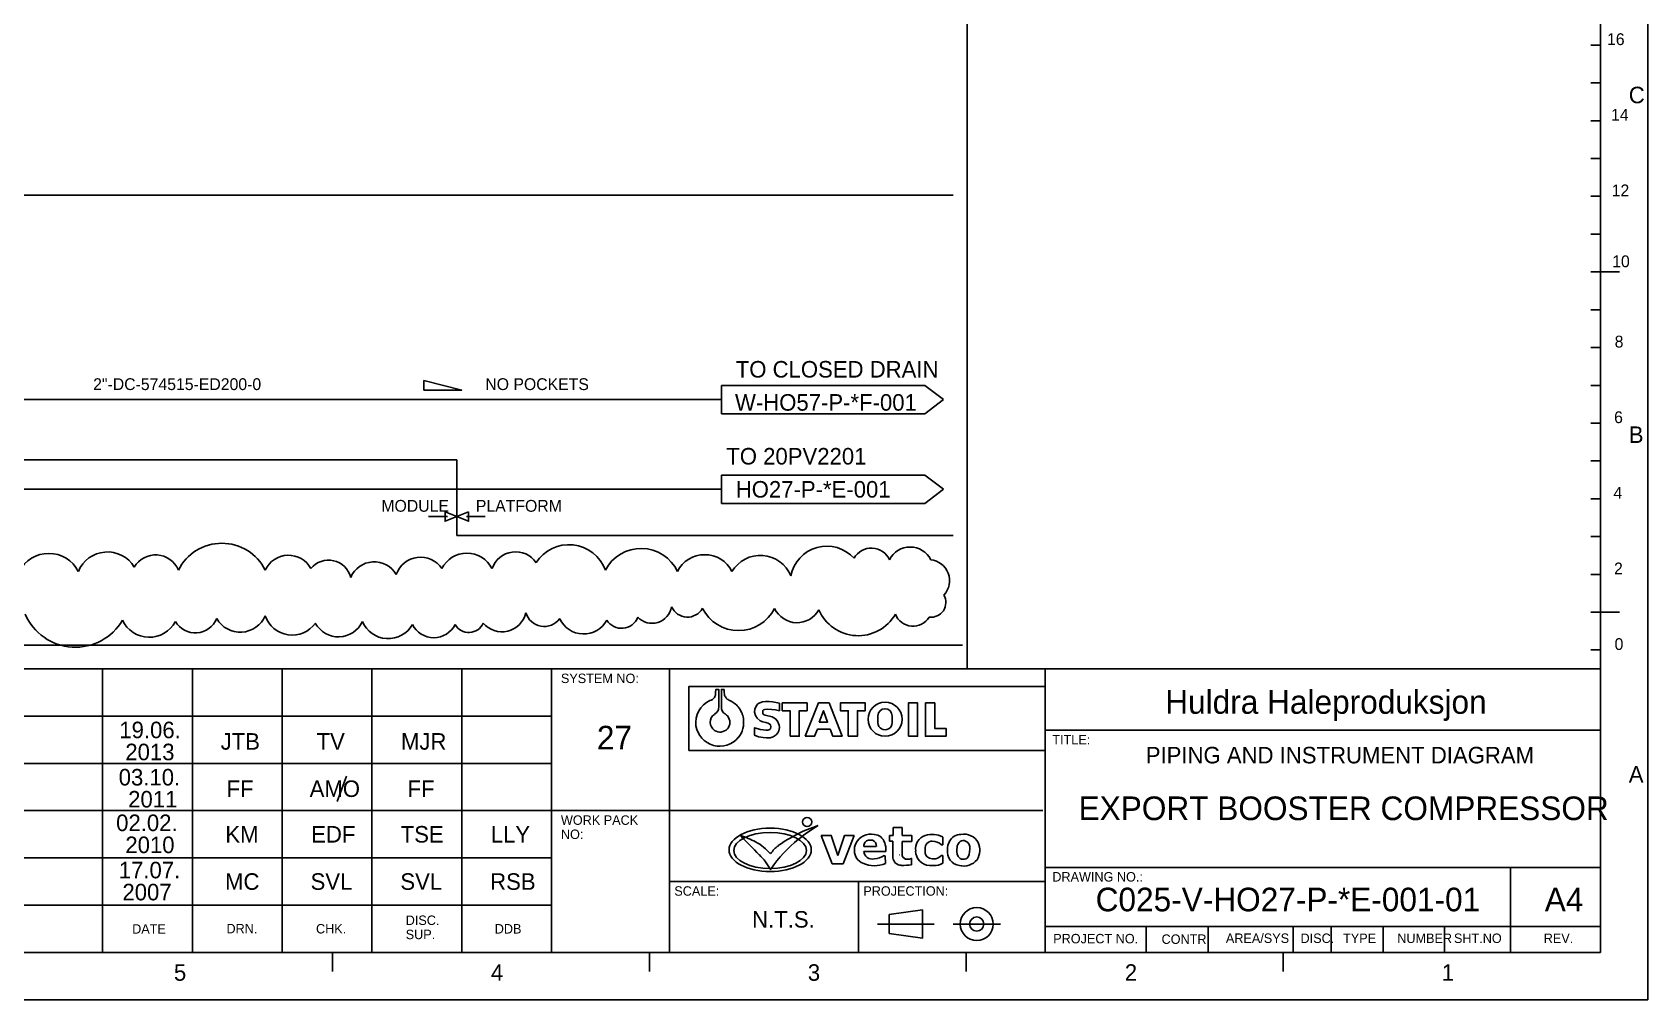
# Model space of a CAD drawing. Extents: x 0 to 840, y 0 to 594.
# Drawn here: x 498.1 to 840, y 0 to 204.7 of the extents above; entities that cross this region are included whole.
import ezdxf

# ---------------------------------------------------------------- set-up
doc = ezdxf.new("R2010")
doc.units = 0
for name, color, linetype in [('01-LIN-025-A', 7, 'Continuous'), ('08-LIN-050-A', 7, 'Continuous'), ('14-LIN-025-DASH', 7, 'Continuous'), ('15-LIN-025-PHAN', 7, 'Continuous'), ('18-LIN-025-SP', 7, 'Continuous'), ('35-TXT-025', 7, 'Continuous'), ('36-TXT-035', 7, 'Continuous'), ('37-TXT-050', 7, 'Continuous'), ('39-TXT-100', 7, 'Continuous'), ('40-', 7, 'Continuous'), ('43-', 7, 'Continuous'), ('45-', 7, 'Continuous'), ('47-', 7, 'Continuous'), ('51-REV-035-CLD', 7, 'Continuous'), ('Default', 7, 'Continuous')]:
    doc.layers.add(name, color=color, linetype=linetype)

# ---------------------------------------------------------------- blocks, each defined once
blk = doc.blocks.new('VETHOF')
at = {"layer": '35-TXT-025'}
for p, q in [((0.41, -1.3), (1.85, -5.04)), ((0.41, -1.31), (0.42, -1.31)), ((3.31, -5.04), (4.76, -1.31)), ((7.16, -1.93), (6.63, -1.93)), ((9.39, -2.06), (9.39, -1.28)), ((9.39, -1.28), (9.86, -1.28)), ((9.85, -2.06), (9.39, -2.06)), ((9.85, -4.22), (9.85, -2.06)), ((9.86, -1.28), (9.86, -0.24)), ((9.86, -0.24), (11.07, -0.24)), ((11.07, -0.24), (11.07, -1.28)), ((11.07, -1.28), (12.33, -1.28)), ((12.33, -2.08), (11.07, -2.08)), ((11.07, -2.08), (11.07, -3.93)), ((12.33, -1.28), (12.33, -2.08)), ((16.41, -2.53), (16.41, -1.5)), ((8.91, -3.39), (6.02, -3.39)), ((6.02, -3.39), (6.02, -3.39)), ((6.04, -2.75), (7.66, -2.75)), ((6.04, -2.75), (6.04, -2.75)), ((8.68, -3.97), (8.83, -3.97)), ((8.83, -3.97), (8.87, -4.96)), ((10.74, -3.85), (10.72, -3.83)), ((14.1, -3.62), (14.1, -3.06)), ((16.41, -3.92), (16.21, -3.92)), ((16.22, -2.53), (16.41, -2.53)), ((16.41, -3.92), (16.41, -4.95)), ((16.41, -4.95), (16.41, -3.92)), ((1.85, -5.04), (3.31, -5.04)), ((12.29, -4.26), (12.29, -5.14)), ((14.64, -5.24), (15.22, -5.23)), ((15.49, -4.35), (14.99, -4.35))]:
    blk.add_line(p, q, dxfattribs=at)
for points in [[(2.6, -3.94), (1.73, -1.3), (0.41, -1.3)], [(4.76, -1.31), (3.49, -1.3), (2.6, -3.94)]]:
    blk.add_lwpolyline(points, dxfattribs=at)
blk.add_circle((-1.43, 0.48), 0.605, dxfattribs=at)
for centre, radius, start, end in [((13.93, -22.68), 26.62, 121.5563, 128.3285), ((37.25, 42.28), 64.41, 222.5947, 225.7032), ((-14.08, -13.49), 12.79, 62.6066, 72.1906), ((8.37, -15.52), 17.55, 128.5803, 146.05), ((6.12, -18.57), 19.56, 108.2412, 125.4198), ((6.95, -3.34), 2.21, 78.1818, 153.4256), ((7.31, -2.69), 1.52, 17.8896, 86.6586), ((14.63, -3.05), 1.82, 106.958, 189.6818), ((15.01, -4.27), 3.11, 63.2083, 107.2021), ((15.01, -2.96), 0.922, 90.9584, 186.0164), ((14.92, -4.02), 1.98, 48.9228, 87.6766), ((18.97, -3.03), 1.94, 151.7643, 183.9277), ((19.14, -2.82), 0.849, 86.3191, 180.85), ((19.2, -3.25), 2.12, 29.0189, 101.4145), ((19.02, -2.88), 0.922, 8.7879, 79.0575), ((-11.71, -8.47), 7.25, 41.0115, 61.0067), ((-14.02, -10.14), 8.92, 28.965, 45.1389), ((-3.16, -5.6), 3.6, 124.7387, 147.7308), ((6.77, -3.21), 1.99, 154.3487, 183.6218), ((6.54, -3.31), 1.76, 180.9147, 248.3029), ((7.11, -3.3), 1.1, 184.8601, 284.5167), ((7.34, -2.01), 2.35, 271.2552, 305.2681), ((6.01, -3.18), 2.91, 355.735, 19.13), ((10.95, -4.11), 1.11, 185.5058, 268.5279), ((11.68, -3.8), 0.621, 192.7792, 272.2628), ((14.73, -3.35), 1.9, 180.2152, 267.4856), ((15.3, -3.22), 1.15, 279.5929, 322.5462), ((18.79, -3.46), 1.78, 170.4912, 263.3791), ((19.79, -3.3), 1.57, 162.7412, 208.9148), ((19.09, -3.62), 0.807, 212.7849, 321.122), ((17.23, -3.04), 2.72, 336.4872, 6.4609), ((18.68, -3.2), 2.57, 329.8764, 22.4066), ((7.4, -1.55), 3.72, 246.066, 293.4026), ((11.23, 0.94), 6.17, 267.1617, 279.8493), ((11.84, -3.73), 0.699, 259.1117, 310.2572), ((15.36, -3.23), 2.01, 265.9477, 301.2036), ((19.18, -3.11), 2.2, 254.0775, 321.1567)]:
    blk.add_arc(centre, radius, start, end, dxfattribs=at)
for centre, major_axis, ratio in [((-6.29, -3.19), (5.4, 0), 0.528293), ((-6.29, -3.28), (4.78, 0), 0.49425)]:
    blk.add_ellipse(centre, major_axis=major_axis, ratio=ratio, dxfattribs=at)
for centre, major_axis, ratio, start_param, end_param in [((6.66, -2.64), (0, -0.712), 0.880856, 3.185051, 4.854658), ((7.04, -2.64), (0, 0.717), 0.880776, 4.56178, 6.095477), ((18.68, -3.23), (0, 2.06), 0.822978, 6.225398, 7.281168), ((15.03, -3.61), (-0.934, 0), 0.790089, 0.002176, 1.522775)]:
    blk.add_ellipse(centre, major_axis=major_axis, ratio=ratio, start_param=start_param, end_param=end_param, dxfattribs=at)

msp = doc.modelspace()

# ---------------------------------------------------------------- linework, layer by layer
at = {"layer": '01-LIN-025-A'}
for points in [[(581, 131), (581, 129), (589, 129)], [(585.5, 103.25), (585.5, 101.25), (588, 102.25)], [(590.45, 103.25), (590.45, 101.25), (587.95, 102.25)]]:
    msp.add_lwpolyline(points, close=True, dxfattribs=at)
for points in [[(644, 130), (687, 130)], [(644, 124), (644, 130)], [(687, 130), (691, 127)], [(691, 127), (687, 124)], [(687, 124), (644, 124)], [(644, 111), (687, 111)], [(644, 105), (644, 111)], [(687, 111), (691, 108)], [(691, 108), (687, 105)], [(687, 105), (644, 105)], [(582, 102.25), (583, 102.25)], [(583, 102.25), (586, 102.25)], [(590, 102.25), (593, 102.25)], [(593, 102.25), (594, 102.25)]]:
    msp.add_lwpolyline(points, dxfattribs=at)
at = {"layer": '08-LIN-050-A'}
msp.add_line((475, 127), (644, 127), dxfattribs=at)
at = {"layer": '14-LIN-025-DASH'}
for p, q in [((428, 170.25), (693, 170.25)), ((229, 114.25), (588, 114.25)), ((588, 98.25), (588, 114.25)), ((693, 98.25), (588, 98.25)), ((82.9, 75), (695, 75))]:
    msp.add_line(p, q, dxfattribs=at)
at = {"layer": '15-LIN-025-PHAN'}
msp.add_line((696, 585), (696, 70), dxfattribs=at)
at = {"layer": '18-LIN-025-SP'}
msp.add_line((644, 108), (138.12, 108), dxfattribs=at)
at = {"layer": '43-'}
for p, q in [((25, 60), (608, 60)), ((677, 16), (689, 16)), ((693, 16), (703, 16)), ((712.5, 15.5), (830, 15.5))]:
    msp.add_line(p, q, dxfattribs=at)
for points in [[(0, 594), (0, 0), (840, 0), (840, 594)], [(679.5, 14), (686.5, 13), (686.5, 19), (679.5, 18)]]:
    msp.add_lwpolyline(points, close=True, dxfattribs=at)
for points in [[(830, 202), (828, 202)], [(830, 194), (828, 194)], [(830, 186), (828, 186)], [(830, 178), (828, 178)], [(830, 170), (828, 170)], [(830, 162), (828, 162)], [(830, 154), (828, 154)], [(834, 154), (830, 154)], [(830, 146), (828, 146)], [(830, 138), (828, 138)], [(830, 130), (828, 130)], [(830, 122), (828, 122)], [(830, 114), (828, 114)], [(830, 106), (828, 106)], [(830, 98), (828, 98)], [(830, 90), (828, 90)], [(830, 82), (828, 82)], [(834, 82), (830, 82)], [(830, 74), (828, 74)], [(513, 10), (513, 70)], [(532, 10), (532, 70)], [(551, 10), (551, 70)], [(570, 10), (570, 70)], [(589, 10), (589, 70)], [(830, 70), (828, 70)], [(608, 50), (25, 50)], [(608, 40), (25, 40)], [(608, 30), (25, 30)], [(673, 10), (673, 25)], [(733.85, 9.9), (733.85, 15.4)], [(747, 10), (747, 15.5)], [(765, 10), (765, 15.5)], [(773, 10), (773, 15.5)], [(784, 10), (784, 15.5)], [(797, 10), (797, 15.5)], [(561.64, 10), (561.64, 6)], [(628.72, 10), (628.72, 6)], [(695.8, 10), (695.8, 6)], [(762.88, 10), (762.88, 6)]]:
    msp.add_lwpolyline(points, dxfattribs=at)
for radius in [3.5, 1.5]:
    msp.add_circle((698, 16), radius, dxfattribs=at)
at = {"layer": '45-'}
for p, q in [((830, 70), (25, 70)), ((712.5, 57), (830, 57)), ((712.5, 28), (830, 28)), ((811, 10), (811, 28)), ((25, 20), (608, 20))]:
    msp.add_line(p, q, dxfattribs=at)
msp.add_lwpolyline([(25, 585), (830, 585), (830, 10), (25, 10)], close=True, dxfattribs=at)
for points in [[(608, 10), (608, 70)], [(633, 10), (633, 70)], [(712.5, 10), (712.5, 70)], [(608, 40), (712, 40)], [(633, 25), (712.5, 25)]]:
    msp.add_lwpolyline(points, dxfattribs=at)
at = {"layer": '47-'}
for p, q in [((677.1, 58.6), (677.1, 60.09)), ((680.1, 60.07), (680.1, 58.6))]:
    msp.add_line(p, q, dxfattribs=at)
for points in [[(637.05, 52.74), (712.45, 52.74), (712.45, 66.24), (637.05, 66.24)], [(656.25, 62.75), (654.79, 63.02), (654.05, 63.09), (653.31, 63.1), (652.68, 63.02), (652.11, 62.84), (651.7, 62.59), (651.4, 62.23), (651.04, 61.48), (651, 60.86), (651.15, 60.17), (651.5, 59.59), (652.15, 59.04), (652.76, 58.78), (653.34, 58.64), (653.87, 58.48), (654.07, 58.4), (654.34, 58.17), (654.42, 57.75), (654.36, 57.35), (654.19, 57.14), (653.81, 57.06), (653.36, 57.06), (652.8, 57.1), (652.17, 57.2), (651.71, 57.31), (651, 57.54), (651, 55.94), (651.84, 55.63), (652.83, 55.45), (653.54, 55.43), (654.3, 55.43), (654.93, 55.61), (655.56, 56.07), (655.91, 56.48), (656.12, 56.86), (656.21, 57.22), (656.27, 57.59), (656.2, 58.11), (655.85, 58.92), (655.42, 59.45), (654.74, 59.83), (653.25, 60.24), (653.02, 60.29), (652.8, 60.43), (652.75, 60.52), (652.75, 61.16), (652.87, 61.32), (653.13, 61.42), (653.76, 61.46), (654.64, 61.4), (655.38, 61.32), (656.25, 61.14)], [(658.5, 55.74), (660.45, 55.74), (660.45, 61.14), (662.1, 61.14), (662.1, 62.79), (656.85, 62.79), (656.85, 61.14), (658.5, 61.14)], [(661.72, 55.74), (663.67, 55.74), (664.27, 57.24), (666.97, 57.24), (667.57, 55.74), (669.52, 55.74), (666.75, 62.79), (664.5, 62.79)], [(670.8, 55.74), (672.75, 55.74), (672.75, 61.14), (674.4, 61.14), (674.4, 62.79), (669.15, 62.79), (669.15, 61.14), (670.8, 61.14)], [(683.55, 55.74), (685.5, 55.74), (685.5, 62.79), (683.55, 62.79)], [(687.15, 62.79), (687.15, 55.74), (691.5, 55.74), (691.5, 57.39), (689.1, 57.39), (689.1, 62.79)], [(664.65, 58.74), (666.45, 58.74), (665.55, 61.14)]]:
    msp.add_lwpolyline(points, close=True, dxfattribs=at)
for points in [[(642.72, 65.01), (642.76, 65.63), (643.39, 65.64), (643.39, 61.89)], [(643.98, 61.81), (643.95, 65.64), (644.54, 65.63)]]:
    msp.add_lwpolyline(points, dxfattribs=at)
msp.add_circle((678.6, 59.34), 3.6, dxfattribs=at)
for centre, radius, start, end in [((641.21, 64.77), 1.52, 282.852, 9.044), ((646.49, 65.41), 1.97, 173.4672, 187.7155), ((645.83, 65.04), 1.3, 175.3061, 197.185), ((643.59, 58.65), 5.06, 113.7635, 188.3203), ((641.95, 61.79), 1.44, 321.7423, 3.762), ((645.2, 61.71), 1.23, 175.3152, 221.2166), ((645.9, 64.8), 1.31, 186.1278, 222.8283), ((646.18, 64.84), 1.56, 216.8773, 246.654), ((644.47, 61.38), 2.3, 55.6515, 61.5466), ((644.61, 60.4), 3.11, 48.0526, 68.1437), ((644.97, 60.04), 3.18, 37.2435, 57.2587), ((644.77, 59.44), 3.71, 20.1397, 42.7842), ((678.6, 60.08), 1.5, 359.7594, 179.7594), ((643.63, 58.7), 2.03, 124.5855, 237.1816), ((645.05, 57.76), 3.67, 125.9617, 134.5122), ((643.7, 58.69), 2.06, 235.4877, 40.7807), ((645.9, 57.6), 4.34, 130.4962, 133.846), ((645.2, 61.51), 1.1, 213.3486, 238.4905), ((644.05, 59.53), 1.19, 43.3303, 60.8198), ((646.02, 61.25), 1.43, 219.3244, 237.8771), ((643.47, 58.69), 5.21, 321.413, 9.0237), ((646.06, 59.56), 2.49, 13.5176, 27.6966), ((645.82, 59.21), 2.82, 6.0766, 19.2842), ((678.6, 58.59), 1.5, 179.7594, 0.2406), ((643.63, 58.74), 5.11, 189.1914, 319.9278)]:
    msp.add_arc(centre, radius, start, end, dxfattribs=at)
at = {"layer": '51-REV-035-CLD'}
for centre, radius, start, end in [((538.24, 86.31), 10.28, 26.6246, 153.3754), ((611.69, 88.03), 8.24, 20.549, 147.2999), ((666.29, 88.18), 7.78, 42.2249, 168.9758), ((683.9, 90.91), 4.88, 26.6246, 153.3754), ((501.63, 87.48), 6.97, 26.6246, 153.3754), ((514.02, 88.11), 6.64, 31.1408, 157.8917), ((524.22, 88.89), 5.24, 22.8085, 149.5594), ((552.34, 88.65), 5.4, 28.4731, 155.224), ((560.83, 88.19), 4.82, 14.0896, 140.8405), ((570.49, 87.25), 5.41, 30.3178, 157.0687), ((580.3, 88.19), 5.45, 33.9806, 160.7315), ((590.11, 88.58), 5.92, 26.6246, 153.3754), ((600.4, 89.51), 5.27, 34.223, 160.9739), ((626.96, 86.94), 8.54, 25.4548, 152.2057), ((640.43, 87.72), 6.45, 26.6246, 153.3754), ((652.19, 87.02), 6.99, 22.3332, 149.0841), ((675.72, 91.38), 4.19, 24.2374, 150.9883), ((687.78, 88.66), 4.47, 317.171, 83.9219), ((688.33, 84.06), 3.14, 262.948, 29.6988), ((629.29, 83.83), 4.19, 223.5602, 350.3111), ((636.77, 84.61), 3.66, 203.8969, 330.6477), ((647.6, 86.64), 8.54, 206.6246, 333.3754), ((659.98, 85), 5.23, 204.7144, 331.4653), ((672.91, 86.1), 9.08, 203.321, 330.0719), ((507.24, 86.1), 11.52, 203.1546, 329.9055), ((522.9, 82.98), 6.28, 205.0326, 331.7835), ((532.63, 82.51), 4.89, 210.7122, 337.4631), ((542.13, 83.52), 5.76, 210.0945, 336.8454), ((553.12, 83.13), 5.99, 198.2545, 325.0054), ((562.93, 82.35), 5.58, 208.4154, 335.1663), ((573.45, 82.35), 5.94, 203.2564, 330.0073), ((583.1, 81.65), 5.05, 206.6246, 333.3754), ((590.5, 81.02), 3.32, 209.6389, 336.3898), ((597.51, 83.05), 5.2, 220.2016, 346.9525), ((606.47, 83.05), 4.07, 196.7538, 323.5047), ((614.81, 82.97), 5.58, 204.8337, 331.5846), ((622.83, 82.27), 3.68, 212.0676, 338.8185), ((684.52, 83.05), 4.02, 201.6523, 328.4032)]:
    msp.add_arc(centre, radius, start, end, dxfattribs=at)
at = {"layer": 'Default'}
msp.add_line((562.62, 41.94), (564.65, 47.31), dxfattribs=at)

# ---------------------------------------------------------------- block references
at = {"layer": '35-TXT-025', "xscale": 1.6105100000000008, "yscale": 1.6105100000000006}
msp.add_blockref('VETHOF', (664.41, 36.84), dxfattribs=at)

# ---------------------------------------------------------------- texts
at = {"layer": '35-TXT-025'}
for s, p in [('2"-DC-574515-ED200-0', (511, 129)), ('NO POCKETS', (594, 129)), ('MODULE', (572, 103.25)), ('PLATFORM', (592, 103.25))]:
    msp.add_text(s, height=2.5, dxfattribs=at).set_placement(p)
at = {"layer": '36-TXT-035'}
for s, p in [('TO CLOSED DRAIN', (647, 131.65)), ('W-HO57-P-*F-001', (646.84, 124.64)), ('TO 20PV2201', (645, 113.25)), ('HO27-P-*E-001', (647, 106.25)), ('19.06.', (516.54, 55.33)), ('JTB', (537.99, 52.9)), ('TV', (558.28, 52.9)), ('MJR', (576.15, 52.9)), ('2013', (517.81, 50.67)), ('PIPING AND INSTRUMENT DIAGRAM', (733.77, 50)), ('03.10.', (516.41, 45.33)), ('FF', (539.25, 42.9)), ('AMO', (556.82, 42.9)), ('FF', (577.54, 42.9)), ('2011', (518.41, 40.67)), ('02.02.', (515.87, 35.68)), ('2010', (517.82, 31.02)), ('KM', (538.98, 33.25)), ('EDF', (557.15, 33.25)), ('TSE', (576.09, 33.25)), ('LLY', (595.15, 33.25)), ('17.07.', (516.42, 25.68)), ('2007', (517.2, 21.02)), ('MC', (538.92, 23.25)), ('SVL', (557.02, 23.25)), ('SVL', (576.02, 23.25)), ('RSB', (595.02, 23.25)), ('N.T.S.', (650.46, 15.25))]:
    msp.add_text(s, height=3.5, dxfattribs=at).set_placement(p)
at = {"layer": '37-TXT-050'}
for s, p in [('Huldra Haleproduksjon', (737.9, 60.5)), ('27', (617.61, 52.95)), ('EXPORT BOOSTER COMPRESSOR', (719.56, 38)), ('C025-V-HO27-P-*E-001-01', (723.17, 18.7)), ('A4', (818.22, 18.7))]:
    msp.add_text(s, height=5, dxfattribs=at).set_placement(p)
at = {"layer": '39-TXT-100'}
for s, height, p in [('16', 2.5, (831.39, 202)), ('14', 2.5, (832.24, 186)), ('12', 2.5, (832.38, 170)), ('10', 2.5, (832.49, 155)), ('8', 2.5, (833.01, 138)), ('6', 2.5, (832.89, 122)), ('4', 2.5, (832.74, 106)), ('2', 2.5, (832.88, 90)), ('0', 2.5, (832.99, 74)), ('SYSTEM NO:', 2, (610, 67)), ('TITLE:', 2, (714, 54)), ('WORK PACK', 2, (610, 37)), ('NO:', 2, (610, 34)), ('SCALE:', 2, (634, 22)), ('PROJECTION:', 2, (674, 22)), ('DRAWING NO.:', 2, (714, 25)), ('DISC.', 2, (577.15, 15.81)), ('DATE', 2, (519.26, 13.98)), ('DRN.', 2, (539.22, 14.04)), ('CHK.', 2, (558.17, 14.01)), ('SUP.', 2, (577.15, 12.81)), ('DDB', 2, (596, 14)), ('PROJECT NO.', 2, (714.19, 11.92)), ('CONTR.', 2, (737.12, 11.81)), ('AREA/SYS', 2, (750.73, 12.01)), ('DISC.', 2, (766.53, 12)), ('TYPE', 2, (775.53, 12)), ('NUMBER', 2, (787, 12)), ('SHT.NO', 2, (799, 12)), ('REV.', 2, (818, 12))]:
    msp.add_text(s, height=height, dxfattribs=at).set_placement(p)
at = {"layer": '40-'}
for s, p in [('C', (836, 189.69)), ('B', (836, 117.81)), ('A', (836, 45.94)), ('5', (528.1, 4)), ('4', (595.18, 4)), ('3', (662.26, 4)), ('2', (729.34, 4)), ('1', (796.42, 4))]:
    msp.add_text(s, height=3.5, dxfattribs=at).set_placement(p)

doc.saveas('drawing.dxf')
